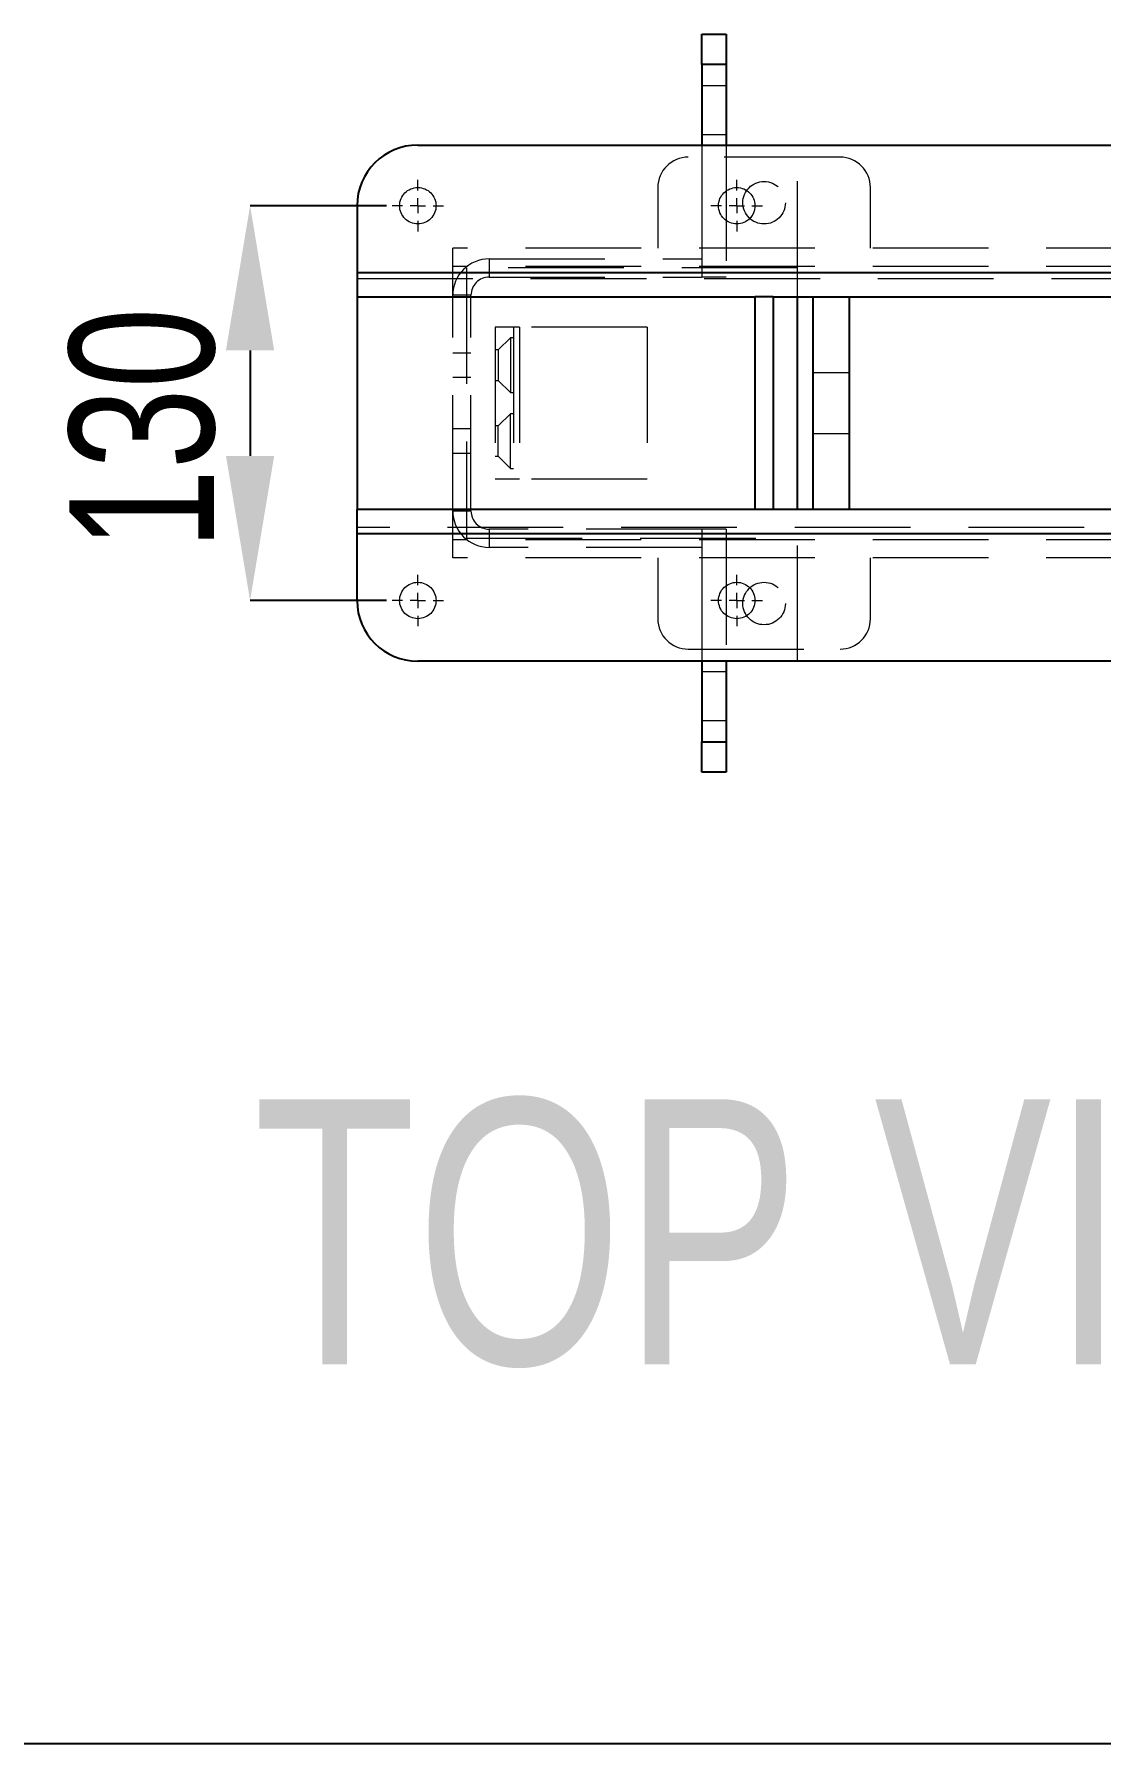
# Model space of a CAD drawing. Header units: millimetres. Extents: x 15 to 1268, y -316 to 292.
# Drawn here: x 888.79 to 900.5, y 105.59 to 124.35 of the extents above; entities that cross this region are included whole.
import ezdxf

# ---------------------------------------------------------------- set-up
doc = ezdxf.new("R2010")
doc.units = ezdxf.units.MM
doc.header["$PDSIZE"] = -1
doc.linetypes.add('HIDDEN', pattern=[1.905, 1.27, -0.635])
doc.layers.add('FORMAT', color=7, linetype='Continuous')
doc.styles.add('SLDTEXTSTYLE0', font='TXT', dxfattribs={"width": 0.75})
doc.dimstyles.new('SLDDIMSTYLE13', dxfattribs={"dimtxt": 1.5875, "dimasz": 1.5875, "dimexe": 0, "dimexo": 0.0625, "dimgap": 0.396875, "dimtad": 1, "dimdec": 0, "dimlfac": 30, "dimrnd": 1e-09, "dimzin": 12, "dimdsep": 46, "dimtxsty": 'SLDTEXTSTYLE0', "dimsah": 1, "dimcen": 0.09, "dimadec": 0, "dimazin": 3, "dimtfac": 1, "dimtdec": 0, "dimtmove": 0, "dimatfit": 0, "dimfxl": 1, "dimfrac": 2, "dimtolj": 1, "dimtzin": 12, "dimarcsym": 0})

# ---------------------------------------------------------------- blocks, each defined once
blk = doc.blocks.new('*D787')
at = {"layer": 'Defpoints', "color": 0}
for p in [(892.72, 122.472), (891.163, 118.138), (892.72, 118.138)]:
    blk.add_point(p, dxfattribs=at)
at = {"layer": 'FORMAT', "color": 0, "lineweight": -2}
for p, q in [((892.658, 122.472), (891.163, 122.472)), ((891.163, 120.884), (891.163, 119.726)), ((892.658, 118.138), (891.163, 118.138))]:
    blk.add_line(p, q, dxfattribs=at)
at = {"layer": 'FORMAT', "color": 0}
for points in [[(890.898, 120.884), (891.427, 120.884), (891.163, 122.472)], [(890.898, 119.726), (891.427, 119.726), (891.163, 118.138)]]:
    blk.add_solid(points, dxfattribs=at)
at = {"layer": 'FORMAT', "color": 0, "insert": (889.178, 120.024), "char_height": 1.5875, "attachment_point": 2, "rotation": 90, "style": 'SLDTEXTSTYLE0'}
blk.add_mtext('\\A1;130', dxfattribs=at)
blk = doc.blocks.new('SW_CENTERMARKSYMBOL_16')
at = {"color": 0, "linetype": 'Continuous', "lineweight": 18}
for p, q in [((0, 0.167), (0, 0.283)), ((-0.167, 0), (-0.283, 0)), ((0, 0), (-0.083, 0)), ((0, 0), (0, 0.083)), ((0, 0), (0, -0.083)), ((0, 0), (0.083, 0)), ((0.167, 0), (0.283, 0)), ((0, -0.167), (0, -0.283))]:
    blk.add_line(p, q, dxfattribs=at)
blk = doc.blocks.new('SW_CENTERMARKSYMBOL_17')
at = {"color": 0, "linetype": 'Continuous', "lineweight": 18}
for p, q in [((0, 0.167), (0, 0.283)), ((-0.167, 0), (-0.283, 0)), ((0, 0), (-0.083, 0)), ((0, 0), (0, 0.083)), ((0, 0), (0, -0.083)), ((0, 0), (0.083, 0)), ((0.167, 0), (0.283, 0)), ((0, -0.167), (0, -0.283))]:
    blk.add_line(p, q, dxfattribs=at)
blk = doc.blocks.new('SW_CENTERMARKSYMBOL_19')
at = {"color": 0, "linetype": 'Continuous', "lineweight": 18}
for p, q in [((0, 0.167), (0, 0.283)), ((-0.167, 0), (-0.283, 0)), ((0, 0), (-0.083, 0)), ((0, 0), (0, 0.083)), ((0, 0), (0, -0.083)), ((0, 0), (0.083, 0)), ((0.167, 0), (0.283, 0)), ((0, -0.167), (0, -0.283))]:
    blk.add_line(p, q, dxfattribs=at)
blk = doc.blocks.new('SW_CENTERMARKSYMBOL_20')
at = {"color": 0, "linetype": 'Continuous', "lineweight": 18}
for p, q in [((0, 0.167), (0, 0.283)), ((-0.167, 0), (-0.283, 0)), ((0, 0), (-0.083, 0)), ((0, 0), (0, 0.083)), ((0, 0), (0, -0.083)), ((0, 0), (0.083, 0)), ((0.167, 0), (0.283, 0)), ((0, -0.167), (0, -0.283))]:
    blk.add_line(p, q, dxfattribs=at)

msp = doc.modelspace()

# ---------------------------------------------------------------- linework, layer by layer
at = {"color": 7, "linetype": 'Continuous', "lineweight": 25}
for p, q in [((896.12004367, 124.02153811), (896.12004367, 124.35487144)), ((896.12004367, 124.35487144), (896.38671034, 124.35487144)), ((896.38671034, 124.35487144), (896.38671034, 124.02153811)), ((896.38671034, 124.02153811), (896.12004367, 124.02153811)), ((896.12004367, 124.02153811), (896.12004367, 123.13820477)), ((896.38671034, 124.02153811), (896.38671034, 123.13820477)), ((893.003377, 123.13820477), (902.6836413, 123.13820477)), ((892.33671034, 122.47153811), (892.33671034, 121.73820477)), ((892.33671034, 121.73820477), (892.33671034, 121.47153811)), ((892.33671034, 121.47153811), (892.33671034, 119.13820477)), ((892.33671034, 121.47153811), (896.703377, 121.47153811)), ((896.903377, 121.47153811), (896.703377, 121.47153811)), ((896.703377, 121.47153811), (896.703377, 119.13820477)), ((896.903377, 121.47153811), (896.903377, 119.13820477)), ((896.903377, 121.47153811), (901.94139295, 121.47153811)), ((897.17004367, 119.13820477), (897.17004367, 121.47153811)), ((897.33671034, 121.47153811), (897.33671034, 119.13820477)), ((897.73671034, 121.47153811), (897.73671034, 119.13820477)), ((896.703377, 119.13820477), (892.33671034, 119.13820477)), ((892.33671034, 118.87153811), (892.33671034, 119.13820477)), ((896.903377, 119.13820477), (896.703377, 119.13820477)), ((901.94139295, 119.13820477), (896.903377, 119.13820477)), ((892.33671034, 118.13820477), (892.33671034, 118.87153811)), ((902.6836413, 117.47153811), (893.003377, 117.47153811)), ((896.12004367, 117.47153811), (896.12004367, 116.58820477)), ((896.38671034, 117.47153811), (896.38671034, 116.58820477)), ((896.12004367, 116.58820477), (896.38671034, 116.58820477)), ((896.12004367, 116.25487144), (896.12004367, 116.58820477)), ((896.38671034, 116.58820477), (896.38671034, 116.25487144)), ((896.38671034, 116.25487144), (896.12004367, 116.25487144))]:
    msp.add_line(p, q, dxfattribs=at)
at = {"color": 7, "linetype": 'HIDDEN', "lineweight": 18}
for p, q in [((896.12004367, 124.02153811), (896.38671034, 124.02153811)), ((896.38671034, 123.78820477), (896.12004367, 123.78820477)), ((896.12004367, 123.25487144), (896.38671034, 123.25487144)), ((896.12004367, 123.13820477), (896.12004367, 121.88820477)), ((896.38671034, 123.13820477), (896.38671034, 121.68820477)), ((897.17004367, 121.47153811), (897.17004367, 123.13820477)), ((897.63671034, 123.00487144), (895.97004367, 123.00487144)), ((895.63671034, 122.67153811), (895.63671034, 122.00487144)), ((897.97004367, 122.00487144), (897.97004367, 122.67153811)), ((920.22004367, 122.00487144), (893.38671034, 122.00487144)), ((893.38671034, 121.73820477), (893.38671034, 122.00487144)), ((920.22004367, 121.80487144), (893.38671034, 121.80487144)), ((893.78671034, 121.88820477), (893.78671034, 121.68820477)), ((893.78671034, 121.88820477), (896.12004367, 121.88820477)), ((896.12004367, 121.88820477), (896.12004367, 121.68820477)), ((892.33671034, 121.73820477), (921.27004367, 121.73820477)), ((892.33671034, 121.67153811), (921.27004367, 121.67153811)), ((920.22004367, 121.73820477), (893.38671034, 121.73820477)), ((893.38671034, 121.48820477), (893.38671034, 121.73820477)), ((897.17004367, 121.78820477), (893.53671034, 121.78820477)), ((893.53671034, 121.78820477), (893.53671034, 118.82153811)), ((893.78671034, 121.68820477), (896.12004367, 121.68820477)), ((896.38671034, 121.68820477), (896.12004367, 121.68820477)), ((893.58671034, 121.48820477), (893.38671034, 121.48820477)), ((893.38671034, 119.12153811), (893.38671034, 121.48820477)), ((893.58671034, 119.12153811), (893.58671034, 121.48820477)), ((893.8528246, 121.13820477), (893.8528246, 119.47153811)), ((894.0528246, 121.13820477), (893.8528246, 121.13820477)), ((894.0528246, 121.13820477), (894.0528246, 119.47153811)), ((894.11949127, 121.13820477), (894.0528246, 121.13820477)), ((894.11949127, 121.13820477), (894.11949127, 119.47153811)), ((895.51949127, 121.13820477), (894.11949127, 121.13820477)), ((895.51949127, 121.13820477), (895.51949127, 119.47153811)), ((893.88615793, 120.88820477), (893.8528246, 120.88820477)), ((894.01949127, 121.02153811), (893.88615793, 120.88820477)), ((893.88615793, 120.88820477), (893.88615793, 120.55487144)), ((894.01949127, 121.02153811), (894.01949127, 120.42153811)), ((894.0528246, 121.02153811), (894.01949127, 121.02153811)), ((893.58671034, 120.85487144), (893.38671034, 120.85487144)), ((893.38671034, 120.58820477), (893.58671034, 120.58820477)), ((893.8528246, 120.55487144), (893.88615793, 120.55487144)), ((893.88615793, 120.55487144), (894.01949127, 120.42153811)), ((897.73671034, 120.63820477), (897.33671034, 120.63820477)), ((894.01949127, 120.42153811), (894.0528246, 120.42153811)), ((894.01949127, 120.18820477), (893.88615793, 120.05487144)), ((894.01949127, 119.58820477), (894.01949127, 120.18820477)), ((894.0528246, 120.18820477), (894.01949127, 120.18820477)), ((893.58671034, 120.02153811), (893.38671034, 120.02153811)), ((893.88615793, 120.05487144), (893.8528246, 120.05487144)), ((893.88615793, 119.72153811), (893.88615793, 120.05487144)), ((897.33671034, 119.97153811), (897.73671034, 119.97153811)), ((893.38671034, 119.75487144), (893.58671034, 119.75487144)), ((893.8528246, 119.72153811), (893.88615793, 119.72153811)), ((893.88615793, 119.72153811), (894.01949127, 119.58820477)), ((894.01949127, 119.58820477), (894.0528246, 119.58820477)), ((894.0528246, 119.47153811), (893.8528246, 119.47153811)), ((894.11949127, 119.47153811), (894.0528246, 119.47153811)), ((895.51949127, 119.47153811), (894.11949127, 119.47153811)), ((893.38671034, 119.12153811), (893.58671034, 119.12153811)), ((893.38671034, 118.87153811), (893.38671034, 119.12153811)), ((897.17004367, 117.47153811), (897.17004367, 119.13820477)), ((921.27004367, 118.93820477), (892.33671034, 118.93820477)), ((921.27004367, 118.87153811), (892.33671034, 118.87153811)), ((920.22004367, 118.87153811), (893.38671034, 118.87153811)), ((893.38671034, 118.60487144), (893.38671034, 118.87153811)), ((920.22004367, 118.80487144), (893.38671034, 118.80487144)), ((893.53671034, 118.82153811), (897.17004367, 118.82153811)), ((893.78671034, 118.92153811), (893.78671034, 118.72153811)), ((896.12004367, 118.92153811), (893.78671034, 118.92153811)), ((896.38671034, 118.92153811), (896.12004367, 118.92153811)), ((896.12004367, 118.92153811), (896.12004367, 118.72153811)), ((896.38671034, 118.92153811), (896.38671034, 117.47153811)), ((896.12004367, 118.72153811), (893.78671034, 118.72153811)), ((896.12004367, 118.72153811), (896.12004367, 117.47153811)), ((920.22004367, 118.60487144), (893.38671034, 118.60487144)), ((895.63671034, 118.60487144), (895.63671034, 117.93820477)), ((897.97004367, 117.93820477), (897.97004367, 118.60487144)), ((895.97004367, 117.60487144), (897.63671034, 117.60487144)), ((896.38671034, 117.35487144), (896.12004367, 117.35487144)), ((896.12004367, 116.82153811), (896.38671034, 116.82153811)), ((896.38671034, 116.58820477), (896.12004367, 116.58820477))]:
    msp.add_line(p, q, dxfattribs=at)
at = {"color": 8, "linetype": 'Continuous', "lineweight": 25}
for p, q in [((892.33671034, 121.73820477), (902.01322507, 121.73820477)), ((902.01322507, 118.87153811), (892.33671034, 118.87153811))]:
    msp.add_line(p, q, dxfattribs=at)
at = {"color": 7, "linetype": 'HIDDEN', "lineweight": 18}
for centre, radius in [((893.003377, 122.47153811), 0.2), ((896.503377, 122.47153811), 0.2), ((896.803377, 122.50487144), 0.23333333), ((893.003377, 118.13820477), 0.2), ((896.503377, 118.13820477), 0.2), ((896.803377, 118.10487144), 0.23333333)]:
    msp.add_circle(centre, radius, dxfattribs=at)
at = {"color": 7, "linetype": 'Continuous', "lineweight": 25}
for centre, start, end in [((893.003377, 122.47153811), 90, 180), ((893.003377, 118.13820477), 180, 270)]:
    msp.add_arc(centre, 0.66666667, start, end, dxfattribs=at)
at = {"color": 7, "linetype": 'HIDDEN', "lineweight": 18}
for centre, radius, start, end in [((895.97004367, 122.67153811), 0.33333333, 90, 180), ((897.63671034, 122.67153811), 0.33333333, 0, 90), ((893.78671034, 121.48820477), 0.4, 90, 180), ((893.78671034, 121.48820477), 0.2, 90, 180), ((893.78671034, 119.12153811), 0.4, 180, 270), ((893.78671034, 119.12153811), 0.2, 180, 270), ((895.97004367, 117.93820477), 0.33333333, 180, 270), ((897.63671034, 117.93820477), 0.33333333, 270, 0)]:
    msp.add_arc(centre, radius, start, end, dxfattribs=at)
at = {"layer": 'FORMAT'}
msp.add_line((993.03086841, 105.58696794), (873.43201491, 105.58696794), dxfattribs=at)

# ---------------------------------------------------------------- block references
at = {"color": 7, "linetype": 'Continuous', "lineweight": 0}
for name, p in [('SW_CENTERMARKSYMBOL_19', (893.003377, 122.47153811)), ('SW_CENTERMARKSYMBOL_20', (896.503377, 122.47153811)), ('SW_CENTERMARKSYMBOL_16', (893.003377, 118.13820477)), ('SW_CENTERMARKSYMBOL_17', (896.503377, 118.13820477))]:
    msp.add_blockref(name, p, dxfattribs=at)

# ---------------------------------------------------------------- texts
at = {"color": 7, "linetype": 'Continuous', "lineweight": 0, "insert": (891.19991009, 112.66283159), "char_height": 2.910416667, "attachment_point": 1, "style": 'SLDTEXTSTYLE0'}
msp.add_mtext('TOP VIEW', dxfattribs=at)

# ---------------------------------------------------------------- dimensions: what is measured, and where the dimension line sits
at = {"layer": 'FORMAT'}
dim = msp.add_linear_dim(base=(891.16284692, 118.13820477), p1=(892.72004367, 122.47153811), p2=(892.72004367, 118.13820477), angle=90, dimstyle='SLDDIMSTYLE13', dxfattribs=at)
dim.commit()
dim.dimension.update_dxf_attribs({"geometry": '*D787', "text_midpoint": (891.16284692, 120.02437491), "dimtype": 160})

doc.saveas('drawing.dxf')
